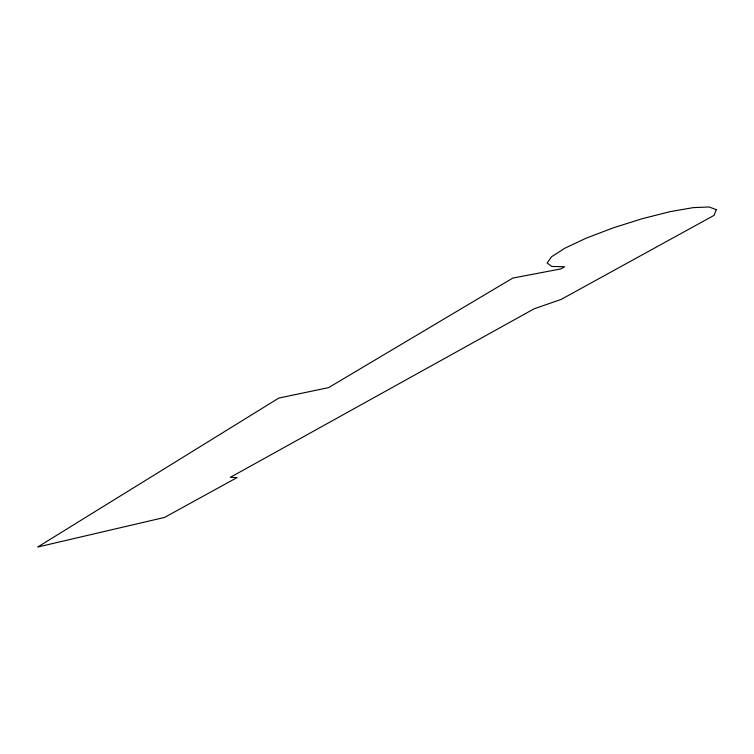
<?xml version="1.0" encoding="UTF-8"?>
<svg xmlns="http://www.w3.org/2000/svg" width="754" height="754" viewBox="0 0 754 754"><rect width="100%" height="100%" fill="white"/><g stroke="black" fill="none" stroke-linecap="round" stroke-linejoin="round"><path stroke-width="1.13" d="M716.3 209.687L714.066 215.361L561.212 299.385L534.105 308.82L230.281 477.357L237.048 477.584L164.57 517.423L37.7 547.027L278.81 398.065L328.631 387.613L512.824 278.066L560.901 268.914L564.614 266.765L551.768 266.435L547.15 263.005L551.589 256.718L564.991 248.141L586.178 238.179L612.87 227.981L641.927 218.783L669.816 211.714L693.133 207.633L709.175 206.973L716.3 209.687"/></g></svg>
